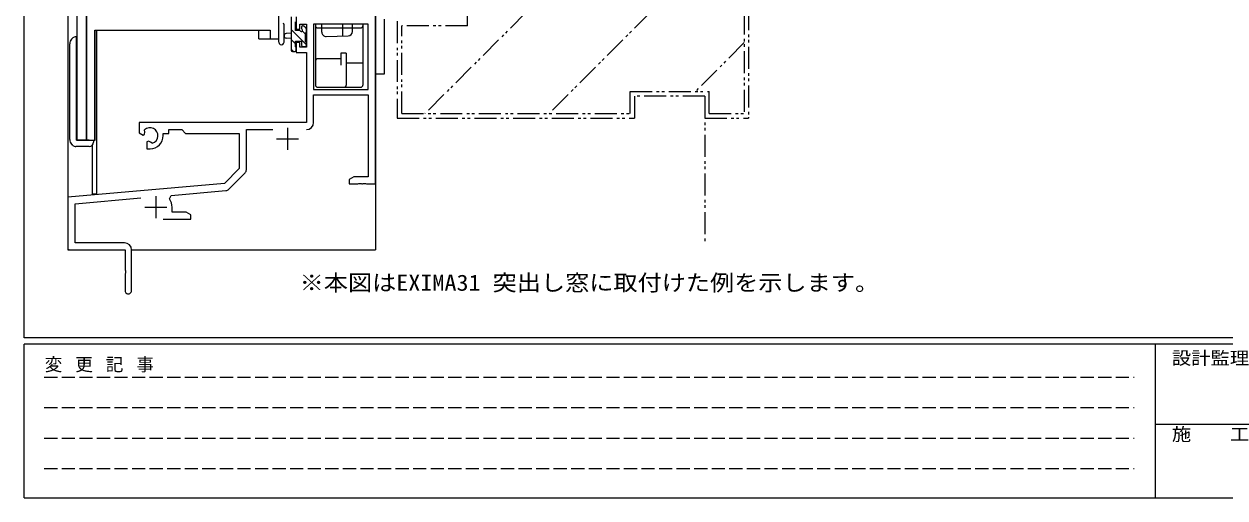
# Model space of a CAD drawing. Units: millimetres on the paper. Extents: x -420 to 373, y -297 to 267.
# Drawn here: x -417.7 to -144.2, y -297 to -189.2 of the extents above; entities that cross this region are included whole.
import ezdxf
from ezdxf.enums import TextEntityAlignment as Align

# ---------------------------------------------------------------- set-up
doc = ezdxf.new("R2010")
doc.units = ezdxf.units.MM
doc.linetypes.add('DASHED3', pattern=[4, 3, -1])
doc.linetypes.add('DOUBLE_CHAIN1', pattern=[8.8, 5, -1, 0.6, -0.6, 0.6, -1])
for name, color, linetype, lineweight in [('0-1_YKK_ZWAK', 7, 'Continuous', 9), ('0-3_YKK_11', 7, 'Continuous', 9), ('0-4_YKK_12', 2, 'Continuous', 9), ('0-6_YSS_K', 3, 'DOUBLE_CHAIN1', 9), ('0-7_YKK_13', 4, 'Continuous', 9)]:
    doc.layers.add(name, color=color, linetype=linetype, lineweight=lineweight)
doc.layers.add('0-2_USER1', color=3, linetype='Continuous')
doc.styles.add('ＭＳ ゴシック', font='')
doc.styles.get('ＭＳ ゴシック').set_extended_font_data('MS Gothic')

msp = doc.modelspace()

# ---------------------------------------------------------------- linework, layer by layer
at = {"layer": '0-1_YKK_ZWAK'}
for p, q in [((-417.7, -260.6), (-417.7, 264.4)), ((352.3, -260.6), (-417.7, -260.6)), ((-417.7, -297), (-417.7, -262)), ((314.5, -262), (-417.7, -262)), ((-160.1, -262), (-160.1, -297)), ((-160.1, -280.199), (-31.3, -280.199)), ((-417.7, -297), (314.5, -297))]:
    msp.add_line(p, q, dxfattribs=at)
at = {"layer": '0-1_YKK_ZWAK', "linetype": 'DASHED3'}
for p, q in [((-413.101, -269.512), (-164.909, -269.512)), ((-413.101, -276.441), (-164.909, -276.441)), ((-413.101, -283.37), (-164.909, -283.37)), ((-413.101, -290.298), (-164.909, -290.298))]:
    msp.add_line(p, q, dxfattribs=at)
at = {"layer": '0-3_YKK_11'}
for p, q in [((-403.5, -140.6), (-403.5, -215.6)), ((-337.7, -225.6), (-337.7, -185.6)), ((-359.7, -192.6), (-359.7, -187.6)), ((-355.7, -187.6), (-355.7, -190.4)), ((-337.7, -200.6), (-337.7, -187.1)), ((-335.7, -188.1), (-335.7, -200.6)), ((-401.57, -190.6), (-361.63, -190.6)), ((-401.57, -215.6), (-401.57, -190.6)), ((-361.63, -190.6), (-361.63, -192.6)), ((-355.7, -190.4), (-354.9, -190.4)), ((-354.9, -189.23), (-353.4, -189.23)), ((-354.9, -190.4), (-354.9, -189.23)), ((-353.4, -189.23), (-353.4, -194.5)), ((-351.77, -189.23), (-351.77, -204.1)), ((-339.33, -189.23), (-351.77, -189.23)), ((-351.77, -189.23), (-351.77, -204.1)), ((-339.33, -204.1), (-339.33, -189.23)), ((-361.63, -192.6), (-359.7, -192.6)), ((-355.7, -193.4), (-355.7, -195.7)), ((-354.9, -193.4), (-355.7, -193.4)), ((-354.9, -194.5), (-354.9, -193.4)), ((-355.7, -195.7), (-353.4, -195.7)), ((-353.4, -194.5), (-354.9, -194.5)), ((-353.4, -195.7), (-353.4, -211.6)), ((-335.7, -200.6), (-337.7, -200.6)), ((-351.77, -204.1), (-339.33, -204.1)), ((-351.77, -205.3), (-339.33, -205.3)), ((-351.77, -211.63), (-351.77, -205.3)), ((-339.33, -205.3), (-339.33, -223.97)), ((-391.5, -211.6), (-391.5, -213.965)), ((-353.4, -211.6), (-391.5, -211.6)), ((-384.7, -213.23), (-381.77, -213.23)), ((-384.7, -214.1), (-384.7, -213.23)), ((-381.77, -213.23), (-380.9, -214.1)), ((-367.07, -213.23), (-361.05, -213.23)), ((-367.07, -222.361), (-367.07, -213.23)), ((-357.7, -212.8), (-357.7, -217.8)), ((-403.5, -215.6), (-401.57, -215.6)), ((-391.5, -213.965), (-390.6, -214.485)), ((-390.6, -214.485), (-390.25, -214.282)), ((-390.227, -213.778), (-390.265, -213.319)), ((-390.25, -214.282), (-390.227, -213.778)), ((-389.35, -215.841), (-389.7, -216.043)), ((-388.901, -216.074), (-389.35, -215.841)), ((-386, -214.1), (-384.7, -214.1)), ((-386, -214.6), (-386, -214.1)), ((-380.9, -214.1), (-368.7, -214.1)), ((-368.7, -214.1), (-368.7, -222.1)), ((-360.2, -215.3), (-355.2, -215.3)), ((-389.7, -216.043), (-389.7, -217.6)), ((-389.7, -217.6), (-389, -217.6)), ((-388.523, -216.336), (-388.901, -216.074)), ((-368.7, -222.1), (-372.084, -225.484)), ((-371.094, -226.799), (-367.363, -223.068)), ((-342.609, -223.97), (-343.7, -224.6)), ((-339.33, -223.97), (-342.609, -223.97)), ((-372.084, -225.484), (-407.7, -228.6)), ((-343.7, -224.6), (-343.7, -225.6)), ((-343.7, -225.6), (-341.658, -225.6)), ((-341.658, -225.6), (-341.475, -225.48)), ((-341.475, -225.48), (-340.925, -225.48)), ((-340.925, -225.48), (-340.742, -225.6)), ((-340.742, -225.6), (-340.658, -225.6)), ((-340.658, -225.6), (-340.475, -225.48)), ((-340.475, -225.48), (-339.925, -225.48)), ((-339.925, -225.48), (-339.742, -225.6)), ((-339.742, -225.6), (-337.7, -225.6)), ((-407.7, -228.6), (-407.7, -240.6)), ((-406.07, -230.094), (-391.07, -228.781)), ((-387.7, -228.4), (-387.7, -233.4)), ((-384.561, -228.941), (-384.18, -228.179)), ((-384.18, -228.179), (-371.714, -227.088)), ((-406.07, -238.97), (-406.07, -230.094)), ((-390.2, -230.9), (-385.2, -230.9)), ((-384, -231.97), (-384, -230.9)), ((-380.791, -231.97), (-384, -231.97)), ((-379.7, -232.6), (-380.791, -231.97)), ((-386.05, -233.6), (-379.7, -233.6)), ((-379.7, -233.6), (-379.7, -232.6)), ((-407.7, -240.6), (-394.7, -240.6)), ((-394.8, -238.97), (-406.07, -238.97)), ((-394.7, -240.6), (-394.7, -245.142)), ((-393.2, -249.85), (-393.2, -240.57)), ((-394.7, -245.142), (-394.58, -245.325)), ((-394.58, -245.875), (-394.7, -246.058)), ((-394.7, -246.058), (-394.7, -249.85)), ((-394.58, -245.325), (-394.58, -245.875))]:
    msp.add_line(p, q, dxfattribs=at)
for centre, radius, start, end in [((-389, -214.6), 1.8, 285.36687, 134.63312), ((-353.37, -211.63), 1.6, 270, 359.99998), ((-389, -214.6), 3, 270, 359.99998), ((-368.07, -222.361), 1, 314.99998, 359.99998), ((-371.801, -226.092), 1, 274.99998, 315.00002), ((-387.7, -230.9), 3.7, 0, 31.9633), ((-394.8, -240.57), 1.6, 0, 89.99998), ((-393.95, -249.85), 0.75, 179.99998, 0)]:
    msp.add_arc(centre, radius, start, end, dxfattribs=at)
at = {"layer": '0-4_YKK_12'}
for p, q in [((-407.7, -12.1), (-407.7, -240.6)), ((-405.7, -12.1), (-405.7, -215.6)), ((-403.5, -215.6), (-403.5, -140.6)), ((-359.7, -192.6), (-359.7, -180.062)), ((-337.7, -179.956), (-337.7, -240.6)), ((-401.5, -190.6), (-364.2, -190.6)), ((-401.5, -215.6), (-401.5, -190.6)), ((-401.2, -190.6), (-401.2, -227.9)), ((-364.2, -192.6), (-364.2, -190.6)), ((-364.2, -192.6), (-359.7, -192.6)), ((-405.7, -215.6), (-401.5, -215.6)), ((-402.2, -216.819), (-402.2, -227.9)), ((-401.2, -227.9), (-402.2, -227.9)), ((-407.7, -240.6), (-395, -240.6)), ((-407.4, -240.6), (-407.7, -240.6)), ((-393.2, -240.6), (-337.7, -240.6))]:
    msp.add_line(p, q, dxfattribs=at)
at = {"layer": '0-6_YSS_K'}
for p, q in [((-252.697, -185.6), (-252.697, -210.6)), ((-332.699, -188.6), (-332.699, -210.6)), ((-303.413, -186.6), (-326.413, -209.6)), ((-316.699, -189.6), (-316.699, -186.6)), ((-275.129, -186.6), (-298.129, -209.6)), ((-253.699, -186.6), (-253.699, -209.6)), ((-316.699, -189.6), (-331.699, -189.6)), ((-331.699, -209.6), (-331.699, -189.6)), ((-253.697, -193.453), (-264.845, -204.6)), ((-279.696, -204.6), (-261.699, -204.6)), ((-279.696, -209.6), (-279.696, -204.6)), ((-261.699, -209.6), (-261.699, -204.6)), ((-262.697, -205.6), (-262.697, -238.594)), ((-331.699, -209.6), (-279.696, -209.6)), ((-261.699, -209.6), (-253.699, -209.6)), ((-332.699, -210.6), (-278.697, -210.6)), ((-262.697, -210.6), (-252.697, -210.6))]:
    msp.add_line(p, q, dxfattribs=at)
msp.add_lwpolyline([(-262.697, -205.6), (-278.697, -205.6), (-278.697, -210.6)], dxfattribs=at)
at = {"layer": '0-7_YKK_13'}
for p, q in [((-359.7, -193.328), (-359.7, -188.166)), ((-356.9, -187.6), (-356.9, -195.2)), ((-358.5, -193.328), (-358.497, -189.367)), ((-356.9, -191.3), (-358.044, -191.402)), ((-353.4, -193.962), (-356.9, -190.462)), ((-355.9, -190.7), (-355.9, -188.7)), ((-354.961, -190.7), (-355.9, -190.7)), ((-354.5, -189.9), (-354.5, -190.239)), ((-353.6, -191.517), (-354.287, -190.83)), ((-353.488, -190.188), (-353.988, -189.688)), ((-353.6, -193.3), (-353.6, -191.2)), ((-353.4, -191), (-353.4, -190.4)), ((-351.33, -189.23), (-351.33, -203.1)), ((-350.83, -190.1), (-341.03, -190.1)), ((-349.9, -191.064), (-349.9, -189.23)), ((-345.137, -191.969), (-345.137, -189.23)), ((-342.9, -190.89), (-342.9, -189.23)), ((-340.53, -189.23), (-340.53, -203.1)), ((-407.295, -208.721), (-407.295, -193.721)), ((-406.856, -192.661), (-406.588, -192.393)), ((-405.881, -192.1), (-405.795, -192.1)), ((-405.7, -192.1), (-405.795, -192.1)), ((-405.795, -192.1), (-405.795, -193.1)), ((-405.795, -193.1), (-405.795, -206.1)), ((-356.9, -192.5), (-358.044, -192.398)), ((-355.9, -193.707), (-356.9, -192.707)), ((-355.9, -193.1), (-354.5, -193.1)), ((-355.9, -194.4), (-355.9, -193.1)), ((-354.5, -193.1), (-354.5, -194)), ((-353.4, -194), (-353.4, -193.5)), ((-348.865, -192.064), (-343.865, -191.889)), ((-356.352, -195.5), (-356.9, -194.952)), ((-356.6, -195.5), (-356, -195.5)), ((-355.7, -195.2), (-355.7, -194.6)), ((-354.2, -194.3), (-353.7, -194.3)), ((-344.33, -195.849), (-344.33, -203.1)), ((-345.53, -197.1), (-350.83, -197.1)), ((-340.53, -198.144), (-344.33, -198.144)), ((-350.83, -203.6), (-341.03, -203.6)), ((-405.795, -207.1), (-405.795, -208.1)), ((-407.295, -215.428), (-407.295, -208.721)), ((-405.795, -208.1), (-405.795, -215.6)), ((-407.295, -215.479), (-407.295, -215.428)), ((-402.895, -215.6), (-405.795, -215.6)), ((-401.895, -215.686), (-401.895, -216.1)), ((-406.742, -216.653), (-406.856, -216.539)), ((-406.588, -216.807), (-406.742, -216.653)), ((-405.768, -217.1), (-405.881, -217.1)), ((-402.895, -217.1), (-405.768, -217.1))]:
    msp.add_line(p, q, dxfattribs=at)
for points in [[(-344.33, -195.849), (-345.53, -195.849), (-345.53, -198.6)], [(-405.795, -206.1), (-405.795, -206.393), (-405.795, -207.056), (-405.795, -207.1)], [(-402.895, -215.6), (-401.895, -215.6), (-401.895, -215.686)]]:
    msp.add_lwpolyline(points, dxfattribs=at)
for centre, radius, start, end in [((-358.797, -189.367), 0.3, 359.95976, 70.81024), ((-358, -191.9), 0.5, 95.09206, 264.90793), ((-354.961, -191), 0.3, 33.05573, 90), ((-354.5, -190.7), 0.25, 213.05573, 56.94426), ((-354.2, -189.9), 0.3, 45, 180), ((-354.2, -190.239), 0.3, 180, 236.94426), ((-353.6, -191), 0.2, 270, 0), ((-353.7, -190.4), 0.3, 0, 45), ((-350.83, -189.6), 0.5, 180, 270), ((-348.9, -191.064), 1, 180, 272), ((-343.9, -190.89), 1, 272, 0), ((-341.03, -189.6), 0.5, 270, 0), ((-405.795, -193.721), 1.5, 134.99998, 180), ((-405.881, -193.1), 1, 90, 134.99998), ((-359.1, -193.328), 0.6, 179.95976, 359.95976), ((-354.2, -194), 0.3, 180, 270), ((-353.7, -194), 0.3, 270, 0), ((-353.6, -193.5), 0.2, 0, 90), ((-356.6, -195.2), 0.3, 180, 270), ((-356, -195.2), 0.3, 270, 0), ((-355.9, -194.6), 0.2, 0, 90), ((-350.83, -197.6), 0.5, 90, 180), ((-350.83, -203.1), 0.5, 180, 270), ((-344.83, -203.1), 0.5, 270, 0), ((-341.03, -203.1), 0.5, 270, 0), ((-405.795, -215.479), 1.5, 180, 224.99998), ((-405.881, -216.1), 1, 224.99998, 270), ((-402.895, -216.1), 1, 270, 0)]:
    msp.add_arc(centre, radius, start, end, dxfattribs=at)

# ---------------------------------------------------------------- texts
at = {"layer": '0-1_YKK_ZWAK', "style": 'ＭＳ ゴシック', "width": 1.1}
for s, p in [('設計監理', (-156.331, -267.533)), ('施\u3000\u3000工', (-156.331, -284.854))]:
    msp.add_text(s, height=2.933, dxfattribs=at).set_placement(p, align=Align.BOTTOM_LEFT)
at = {"layer": '0-1_YKK_ZWAK', "insert": (-412.986, -268.447), "char_height": 2.933, "attachment_point": 7, "style": 'ＭＳ ゴシック'}
msp.add_mtext('\\T1.16;変\\~更\\~記\\~事', dxfattribs=at)
at = {"layer": '0-2_USER1', "style": 'ＭＳ ゴシック', "width": 1.1}
msp.add_text('※本図はEXIMA31 突出し窓に取付けた例を示します。', height=3.666, dxfattribs=at).set_placement((-354.943, -250.976), align=Align.BOTTOM_LEFT)

doc.saveas('drawing.dxf')
